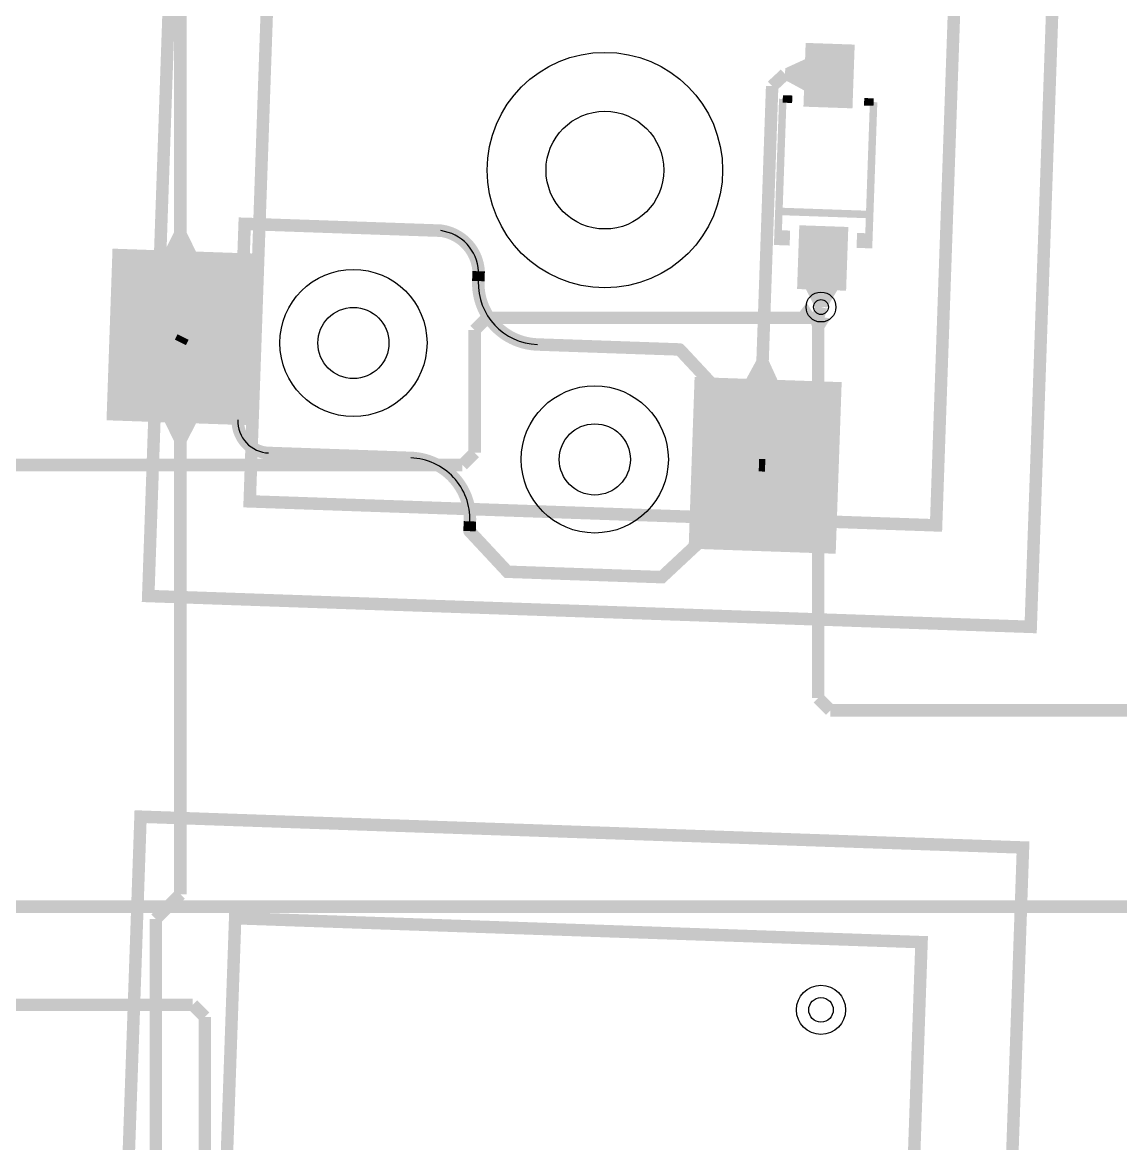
# Model space of a CAD drawing. Header units: millimetres. Extents: x -992 to -826, y 770 to 901.
# Drawn here: x -917.05 to -894.67, y 815.69 to 838.54 of the extents above; entities that cross this region are included whole.
import ezdxf

# ---------------------------------------------------------------- set-up
doc = ezdxf.new("R2010")
doc.units = ezdxf.units.MM
for name, color, linetype, true_color in [('BottomLayer', 7, 'Continuous', 0x0000ff), ('BottomPasteMaskLayer', 7, 'Continuous', 0x800000), ('BottomSilkLayer', 7, 'Continuous', 0x66cc33), ('BottomSolderMaskLayer', 7, 'Continuous', 0xaa00ff), ('Document', 7, 'Continuous', 0xffffff), ('Hole', 7, 'Continuous', 0x222222), ('Multi-Layer', 7, 'Continuous', 0xc0c0c0), ('TopLayer', 7, 'Continuous', 0xff0000), ('TopSilkLayer', 7, 'Continuous', 0xffcc00)]:
    doc.layers.add(name, color=color, linetype=linetype, true_color=true_color)

msp = doc.modelspace()

# ---------------------------------------------------------------- hatches: boundary and pattern name
at = {"layer": 'BottomLayer'}
for points in [[(-900.1315722631446, 836.7867157734318), (-900.0862077724156, 838.0859283718569), (-901.0855981711965, 838.1208280416562), (-901.1309626619254, 836.821615443231)], [(-901.097203454407, 837.7884556769116), (-901.119362458725, 837.1538404876811), (-901.4934823469648, 837.3575234950472), (-901.4846202692406, 837.6113690627383)], [(-913.5145161290324, 833.8680543561088), (-914.1491313182628, 833.8902159004319), (-913.9588239776481, 834.2648031496065), (-913.7048234696471, 834.2559309118619)], [(-900.2613665227332, 833.0700025400052), (-900.2160020320041, 834.3691897383796), (-901.215392430785, 834.404089408179), (-901.2607569215139, 833.1049022098045)], [(-915.3377190754383, 830.4295910591823), (-912.3395478790959, 830.3248920497842), (-912.2173990347982, 833.822758445517), (-915.2155702311405, 833.927457454915)], [(-900.5377292354585, 832.9311861823726), (-900.9946558293118, 832.9470256540515), (-900.8857226314453, 833.1567360934723), (-900.6318770637542, 833.1479375158751)], [(-901.0783718567438, 833.0985318770639), (-900.4437592075185, 833.0763703327408), (-900.6463550927103, 832.7333121666245), (-900.9002006604014, 832.7421742443487)], [(-901.6600482600966, 831.2525781051563), (-902.2946609093219, 831.2747396494794), (-902.0909804419609, 831.6488595377192), (-901.8371348742699, 831.6399949199899)], [(-903.4717805435612, 827.8137160274322), (-900.4736093472188, 827.7090170180342), (-900.3514605029211, 831.206883413767), (-903.3496316992635, 831.311582423165)], [(-914.1491313182628, 830.3880848361698), (-913.5145161290324, 830.3659232918467), (-913.7048234696471, 829.9913360426722), (-913.9588239776481, 830.0002082804167)]]:
    msp.add_hatch(color=256, dxfattribs=at).paths.add_polyline_path(points)
at = {"layer": 'BottomPasteMaskLayer'}
for points in [[(-900.1315722631446, 836.7867157734318), (-900.0862077724156, 838.0859283718569), (-901.0855981711965, 838.1208280416562), (-901.1309626619254, 836.821615443231)], [(-900.2613665227332, 833.0700025400052), (-900.2160020320041, 834.3691897383796), (-901.215392430785, 834.404089408179), (-901.2607569215139, 833.1049022098045)], [(-915.3377190754383, 830.4295910591823), (-912.3395478790959, 830.3248920497842), (-912.2173990347982, 833.822758445517), (-915.2155702311405, 833.927457454915)], [(-903.4717805435612, 827.8137160274322), (-900.4736093472188, 827.7090170180342), (-900.3514605029211, 831.206883413767), (-903.3496316992635, 831.311582423165)]]:
    msp.add_hatch(color=256, dxfattribs=at).paths.add_polyline_path(points)
at = {"layer": 'BottomSilkLayer'}
for points in [[(-901.721615443231, 834.3067487934977), (-901.4018211836425, 834.2955803911609), (-901.4124587249175, 833.9909652019305), (-901.7322529845061, 834.0021336042673)], [(-899.7180111760224, 834.2367818135638), (-900.037805435611, 834.2479476758955), (-900.048442976886, 833.9433324866651), (-899.7286487172976, 833.9321666243334)]]:
    msp.add_hatch(color=256, dxfattribs=at).paths.add_polyline_path(points)
at = {"layer": 'BottomSolderMaskLayer'}
for points in [[(-900.1315722631446, 836.7867157734318), (-900.0862077724156, 838.0859283718569), (-901.0855981711965, 838.1208280416562), (-901.1309626619254, 836.821615443231)], [(-900.2613665227332, 833.0700025400052), (-900.2160020320041, 834.3691897383796), (-901.215392430785, 834.404089408179), (-901.2607569215139, 833.1049022098045)], [(-915.3377190754383, 830.4295910591823), (-912.3395478790959, 830.3248920497842), (-912.2173990347982, 833.822758445517), (-915.2155702311405, 833.927457454915)], [(-903.4717805435612, 827.8137160274322), (-900.4736093472188, 827.7090170180342), (-900.3514605029211, 831.206883413767), (-903.3496316992635, 831.311582423165)]]:
    msp.add_hatch(color=256, dxfattribs=at).paths.add_polyline_path(points)
at = {"layer": 'Document'}
for points in [[(-900.5074447548897, 837.6013817627637), (-900.6993522987048, 837.6080848361698), (-900.7261544323089, 836.8405562611126), (-900.5342468884938, 836.8338557277116)], [(-900.9972364744731, 837.3303505207011), (-901.0039395478792, 837.1384429768862), (-900.236410972822, 837.1116408432819), (-900.2297078994159, 837.303548387097)], [(-912.5339395478792, 830.4316586233174), (-912.3987731775464, 834.3022987045975), (-908.5281330962663, 834.1671348742699), (-908.5115424729738, 834.1676619979157), (-908.495162303364, 834.1703483865924), (-908.4792724036097, 834.1751481497495), (-908.4641442147911, 834.1819792948686), (-908.4500361659722, 834.1907251281103), (-908.4371892595552, 834.2012362477502), (-908.4258229543294, 834.2133330963514), (-908.4161314165397, 834.2268090280758), (-908.4082802030197, 834.2414338387355), (-908.4024034330471, 834.2569576982833), (-908.3986014972361, 834.2731154185635), (-908.3969393426019, 834.2896309834204), (-908.3974453630964, 834.3062222637757), (-908.4001109145651, 834.3226058371324), (-908.4048904624116, 834.338501829173), (-908.4117023594481, 834.3536386947445), (-908.4204302406426, 834.3677578565618), (-908.430925010939, 834.3806181223832), (-908.4430073921895, 834.3919998052063), (-908.4564709856965, 834.4017084760961), (-908.4710857980411, 834.4095782855411), (-908.4866021699736, 834.4154747965963), (-908.5027550412462, 834.4192972814184), (-908.519268478537, 834.4209804419611), (-912.5168326136653, 834.5605765811533), (-912.533437288942, 834.5600694303733), (-912.5498337126643, 834.5573992745584), (-912.5657413378044, 834.5526118007615), (-912.5808879808043, 834.5457889238908), (-912.5950144787056, 834.5370473851247), (-912.6078791234954, 834.52653675444), (-912.619261797792, 834.5144368714317), (-912.6289677411102, 834.5009547682107), (-912.6368308822628, 834.4863211270313), (-912.6427166808821, 834.4707863332583), (-912.6465244294396, 834.4546161912094), (-912.648188976378, 834.4380873761748), (-912.7877851155703, 830.4405232410467), (-912.7872579919244, 830.4239326177542), (-912.7845716032477, 830.4075524481444), (-912.7797718400907, 830.3916625483901), (-912.7729406949716, 830.3765343595716), (-912.7641948617298, 830.3624263107527), (-912.75368374209, 830.3495794043357), (-912.7415868934887, 830.3382130991099), (-912.7281109617644, 830.3285215613201), (-912.7134861511047, 830.3206703478002), (-912.6979622915569, 830.3147935778277), (-912.6818045712766, 830.3109916420166), (-912.6652890064198, 830.3093294873823), (-912.6486977260645, 830.3098355078769), (-912.6323141527077, 830.3125010593455), (-912.6164181606673, 830.3172806071922), (-912.6012812950958, 830.3240925042287), (-912.5871621332785, 830.3328203854232), (-912.574301867457, 830.3433151557194), (-912.5629201846341, 830.35539753697), (-912.5532115137441, 830.368861130477), (-912.5453417042992, 830.3834759428215), (-912.539445193244, 830.398992314754), (-912.5356227084219, 830.4151451860266), (-912.5339395478792, 830.4316586233174)], [(-908.5407340614682, 834.1680060960124), (-908.5007974983299, 834.1615526795774), (-908.4612576709928, 834.1529982822791), (-908.4222250278227, 834.1423667994975), (-908.383808600445, 834.1296879286283), (-908.3461156991822, 834.1149970861277), (-908.3092516132989, 834.0983353085824), (-908.2733193168926, 834.0797491380796), (-908.238419181252, 834.0592904921996), (-908.2046486944845, 834.0370165189915), (-908.1721021891991, 834.01298943734), (-908.1408705790029, 833.9872763631649), (-908.1110411045473, 833.9599491219451), (-908.0826970898358, 833.9310840480838), (-908.0559177094707, 833.9007617716811), (-908.030777767491, 833.8690669933061), (-908.0073474884197, 833.8360882473987), (-907.9856923211017, 833.8019176549628), (-907.9658727558832, 833.7666506662407), (-907.9479441556408, 833.7303857940869), (-907.9319566011343, 833.6932243387886), (-907.9179547511139, 833.6552701050987), (-907.9059777175727, 833.6166291122732), (-907.8960589564932, 833.5774092979235), (-907.8882261743939, 833.5377202165084), (-907.8825012509349, 833.497672733312), (-907.8789001778005, 833.4573787147576), (-907.8769046060495, 833.4407938550261), (-907.87274959367, 833.4246143695257), (-907.8665070241959, 833.4091201704406), (-907.8582848968124, 833.3945793141996), (-907.8482254579237, 833.3812433639833), (-907.8365027402275, 833.3693430375699), (-907.8233195518734, 833.3590842158175), (-907.8089039677925, 833.3506443808346), (-907.7935053839021, 833.3441695454624), (-907.7773902024463, 833.3397717271878), (-907.7608372231211, 833.3375270101928), (-907.7441328197172, 833.3374742290646), (-907.7275659857281, 833.3396142969395), (-907.7114233346365, 833.3439101897063), (-907.695984141375, 833.3502875865391), (-907.6815155107477, 833.35863615568), (-907.6682677564002, 833.3688114632268), (-907.6564700702836, 833.3806374719038), (-907.646326557534, 833.3939095865819), (-907.6380127053638, 833.4083981938657), (-907.6316723470561, 833.4238526345044), (-907.627415173586, 833.4400055399079), (-907.6253148359186, 833.4565774577393), (-907.6254076708154, 833.4732816865635), (-907.629398759377, 833.5198074535599), (-907.6355162874029, 833.5661016393003), (-907.643747418842, 833.6120671074012), (-907.6540748827925, 833.6576074112086), (-907.6664770097404, 833.7026269961653), (-907.680927777028, 833.7470314003085), (-907.697396863455, 833.7907274524731), (-907.7158497129004, 833.8336234677876), (-907.736247606829, 833.875629440051), (-907.7585477455325, 833.9166572305875), (-907.7827033379338, 833.9566207531832), (-907.8086636997656, 833.995436154715), (-907.8363743599184, 834.0330219910952), (-907.8657771747341, 834.0692993981611), (-907.8968104500057, 834.1041922571501), (-907.9294090704259, 834.1376273544165), (-907.9635046362154, 834.1695345350505), (-907.9990256066419, 834.1998468500803), (-908.03589745013, 834.2285006969477), (-908.0740428006463, 834.255435952961), (-908.113381620032, 834.2805961014473), (-908.1538313659422, 834.3039283503381), (-908.1953071650403, 834.3253837429396), (-908.2377219910818, 834.3449172606561), (-908.280986847517, 834.3624879174494), (-908.3250109542274, 834.3780588458374), (-908.3697019380037, 834.3915973742517), (-908.4149660263674, 834.4030750955895), (-908.4607082443285, 834.4124679268193), (-908.5068326136653, 834.4197561595124), (-908.5234076182471, 834.4208917949624), (-908.5399890515363, 834.4198542426304), (-908.5562932006042, 834.416661255325), (-908.5720410969327, 834.4113674659458), (-908.586963289642, 834.4040634526991), (-908.600804455871, 834.3948741892801), (-908.6133277694215, 834.3839569065377), (-908.624318952921, 834.3714984022116), (-908.6335899441673, 834.3577118447706), (-908.6409821139256, 834.3428331260412), (-908.6463689801183, 834.3271168250329), (-908.649658371969, 834.3108318520206), (-908.6507940070696, 834.2942568474148), (-908.6497564543882, 834.2776754141476), (-908.6465634667393, 834.2613712651469), (-908.6412696770283, 834.24562336893), (-908.633965663467, 834.2307011763745), (-908.6247763997563, 834.2168600103392), (-908.6138591167501, 834.2043366970188), (-908.6014006121924, 834.1933455137819), (-908.5876140545561, 834.184074522826), (-908.5727353356708, 834.1766823533814), (-908.5570190345491, 834.1712954875197), (-908.5407340614673, 834.1680060960122)], [(-900.6184378968759, 833.535773431547), (-900.810345440691, 833.5424765049531), (-900.7835407670816, 834.3100050800103), (-900.5916332232665, 834.3033020066042)], [(-907.879138938278, 833.4709067818137), (-907.8861214122429, 833.2709271018543), (-907.8855942885971, 833.254336478562), (-907.8829078999205, 833.2379563089521), (-907.8781081367633, 833.2220664091977), (-907.8712769916442, 833.2069382203791), (-907.8625311584025, 833.1928301715602), (-907.8520200387626, 833.1799832651434), (-907.8399231901615, 833.1686169599175), (-907.826447258437, 833.1589254221277), (-907.8118224477773, 833.1510742086077), (-907.7962985882297, 833.1451974386353), (-907.7801408679493, 833.1413955028241), (-907.7636253030925, 833.1397333481899), (-907.7470340227371, 833.1402393686844), (-907.7306504493804, 833.1429049201531), (-907.71475445734, 833.1476844679996), (-907.6996175917683, 833.1544963650362), (-907.685498429951, 833.1632242462308), (-907.6726381641296, 833.173719016527), (-907.6612564813066, 833.1858013977776), (-907.6515478104168, 833.1992649912845), (-907.6436780009717, 833.2138798036292), (-907.6377814899166, 833.2293961755616), (-907.6339590050945, 833.2455490468344), (-907.6322758445518, 833.2620624841252), (-907.6252933705869, 833.4620421640844), (-907.6258204942327, 833.4786327873769), (-907.6285068829094, 833.4950129569867), (-907.6333066460664, 833.510902856741), (-907.6401377911856, 833.5260310455596), (-907.6488836244273, 833.5401390943784), (-907.6593947440672, 833.5529860007954), (-907.6714915926684, 833.5643523060212), (-907.6849675243927, 833.574043843811), (-907.6995923350524, 833.5818950573309), (-907.7151161946002, 833.5877718273034), (-907.7312739148805, 833.5915737631145), (-907.7477894797373, 833.5932359177488), (-907.7643807600926, 833.5927298972542), (-907.7807643334494, 833.5900643457855), (-907.7966603254898, 833.585284797939), (-907.8117971910614, 833.5784729009025), (-907.8259163528786, 833.5697450197079), (-907.8387766187001, 833.5592502494117), (-907.8501583015232, 833.5471678681611), (-907.859866972413, 833.5337042746542), (-907.867736781858, 833.5190894623096), (-907.8736332929132, 833.5035730903771), (-907.8774557777352, 833.4874202191045), (-907.879138938278, 833.4709067818137)], [(-907.6317576835155, 833.26237490475), (-907.6323956162021, 833.2133848573366), (-907.6308960898028, 833.1644136094022), (-907.6272619585807, 833.1155543749226), (-907.621500139897, 833.0669001546623), (-907.6136216010448, 833.0185435591533), (-907.6036413383731, 832.9705766324154), (-907.5915783487426, 832.9230906767564), (-907.5774555933655, 832.876176078983), (-907.5612999541007, 832.829922138355), (-907.5431421822858, 832.7844168966086), (-907.5230168402031, 832.7397469703749), (-907.5009622352927, 832.6959973863092), (-907.4770203472367, 832.6532514192481), (-907.4512367480526, 832.6115904337006), (-907.42366051535, 832.5710937289753), (-907.3943441389142, 832.5318383882386), (-907.363343420795, 832.4938991317914), (-907.3307173690899, 832.4573481748434), (-907.2965280856267, 832.4222550900553), (-907.2608406477555, 832.3886866751112), (-907.2237229844775, 832.3567068255735), (-907.1852457471466, 832.3263764132607), (-907.1454821749885, 832.297753170382), (-907.1045079556934, 832.2708915796464), (-907.0624010813497, 832.2458427705594), (-907.0192416999897, 832.2226544220995), (-906.975111963033, 832.2013706719647), (-906.9300958689154, 832.1820320325587), (-906.8842791032033, 832.1646753138782), (-906.8377488754955, 832.1493335534467), (-906.7905937534252, 832.1360359534295), (-906.7429034940765, 832.1248078250496), (-906.6947688731361, 832.1156705404085), (-906.6462815121085, 832.1086414918061), (-906.5975337039183, 832.1037340586354), (-906.5486182372366, 832.1009575819153), (-906.5320892428034, 832.0992931966408), (-906.5159189020812, 832.0954855837084), (-906.5003838940831, 832.0895998924312), (-906.485750027103, 832.0817368286187), (-906.4722676906621, 832.0720309314727), (-906.4601675712751, 832.0606482715845), (-906.4496567053393, 832.0477836094204), (-906.4409149366851, 832.0336570629171), (-906.434091839398, 832.0185103412017), (-906.429304158564, 832.0026026088823), (-906.42663381273, 831.9862060516693), (-906.426126492253, 831.9696012192026), (-906.4277908775276, 831.9530722247695), (-906.4315984904599, 831.9369018840473), (-906.4374841817372, 831.9213668760491), (-906.4453472455498, 831.906733009069), (-906.4550531426958, 831.8932506726281), (-906.466435802584, 831.881150553241), (-906.479300464748, 831.8706396873052), (-906.4934270112512, 831.8618979186512), (-906.5085737329666, 831.8550748213639), (-906.524481465286, 831.8502871405301), (-906.5408780224991, 831.8476167946959), (-906.5574828549658, 831.8471094742191), (-906.611471944213, 831.8500560293267), (-906.6653037332676, 831.8551198650201), (-906.7188952212932, 831.862293173597), (-906.7721637779632, 831.8715648948526), (-906.8250272708642, 831.882920733133), (-906.8774041921326, 831.8963431793774), (-906.9292137841281, 831.9118115381142), (-906.9803761639499, 831.9293019593704), (-907.0308124466048, 831.9487874754451), (-907.0804448666368, 831.9702380424895), (-907.1291968980291, 831.9936205868304), (-907.176993372198, 832.0188990559648), (-907.2237605938899, 832.0460344741477), (-907.2694264548102, 832.0749850024876), (-907.3139205448033, 832.1057060034548), (-907.3571742604149, 832.1381501097073), (-907.399120910669, 832.1722672971238), (-907.439695819895, 832.2080049619335), (-907.4788364274485, 832.2453080018241), (-907.5164823841718, 832.2841189009008), (-907.5525756454417, 832.3243778183681), (-907.5870605606675, 832.3660226807958), (-907.6198839590954, 832.4089892778263), (-907.6509952317904, 832.453211361179), (-907.6803464096677, 832.4986207467944), (-907.7078922374542, 832.5451474199647), (-907.733590243466, 832.5927196432863), (-907.7574008050929, 832.6412640672685), (-907.779287209891, 832.6907058434274), (-907.7992157121886, 832.7409687396921), (-907.817155585116, 832.7919752579432), (-907.8330791679828, 832.8436467535034), (-907.8469619089261, 832.8959035563969), (-907.8587824027667, 832.9486650941883), (-907.8685224240118, 833.0018500162141), (-907.8761669549567, 833.0553763190135), (-907.8817042088401, 833.109161472766), (-907.8851256480169, 833.1631225485401), (-907.8864259971225, 833.2171763461583), (-907.8856032512066, 833.2712395224792), (-907.883957695299, 833.2877837479342), (-907.8801650467466, 833.3039712451808), (-907.8742903038055, 833.3195245935511), (-907.8664341475809, 833.3341772403949), (-907.8567312165577, 833.3476780692476), (-907.8453477991725, 833.3597957034551), (-907.832478983968, 833.370322471496), (-907.818345316175, 833.379077966049), (-907.8031890180157, 833.3859121358053), (-907.78726983751, 833.3907078570421), (-907.7708605969246, 833.3933829408845), (-907.7542425171558, 833.3938915418547), (-907.737700398177, 833.3922249435699), (-907.721517738149, 833.3884117081236), (-907.7059718748395, 833.3825171865893), (-907.6913292326204, 833.374642399037), (-907.677840756497, 833.3649223032546), (-907.6657376114231, 833.3535234818474), (-907.6552272206058, 833.340641287352), (-907.6464897106943, 833.3264964942924), (-907.6396748247772, 833.3113315155555), (-907.6348993560918, 833.2954062479287), (-907.6322451464255, 833.2789936179993), (-907.6317576835154, 833.26237490475)], [(-908.0299695199392, 828.0832537465076), (-907.258376936754, 827.2558216916435), (-907.2462745305493, 827.2444394758759), (-907.2327898688764, 827.234734478643), (-907.2181537200934, 827.2268727854076), (-907.2026165584135, 827.2209889364412), (-907.1864442774408, 827.2171836243824), (-907.1699136398274, 827.215521971044), (-904.0218211836425, 827.1055880111762), (-904.0052148474742, 827.1060925203002), (-903.9888164655198, 827.1087604782574), (-903.9729066716765, 827.1135462269186), (-903.9577577383834, 827.1203678653194), (-903.9436289170843, 827.1291086512728), (-903.930762001524, 827.1396189992381), (-903.0516281432564, 827.959423418847), (-903.0402466436889, 827.9715256672032), (-903.0305422714791, 827.985010032509), (-903.0226810892857, 827.9996457683021), (-903.0167976188262, 828.015182425698), (-903.0129925389208, 828.0313541391073), (-903.011330962662, 828.0478841757684), (-902.901397002794, 831.1959791719585), (-902.9019014322445, 831.2125849219051), (-902.9045691585538, 831.2289827454406), (-902.9093545307912, 831.2448920380996), (-902.9161756602342, 831.2600405553037), (-902.9249158216737, 831.2741690710916), (-902.935425450851, 831.2870358140717), (-903.5623342646686, 831.9593116586235), (-903.5744365130249, 831.970693158191), (-903.5879208783306, 831.9803975304008), (-903.6025566141237, 831.9882587125941), (-903.6180932715196, 831.9941421830537), (-903.634264984929, 831.9979472629591), (-903.6507950215902, 831.9996088392179), (-906.4990728981459, 832.0990728981459), (-906.5156635214382, 832.0985457745), (-906.5320436910481, 832.0958593858234), (-906.5479335908025, 832.0910596226663), (-906.563061779621, 832.0842284775472), (-906.5771698284399, 832.0754826443055), (-906.5900167348568, 832.0649715246656), (-906.6013830400826, 832.0528746760643), (-906.6110745778724, 832.03939874434), (-906.6189257913924, 832.0247739336803), (-906.6248025613648, 832.0092500741325), (-906.628604497176, 831.9930923538523), (-906.6302666518102, 831.9765767889954), (-906.6297606313157, 831.9599855086401), (-906.627095079847, 831.9436019352834), (-906.6223155320004, 831.9277059432429), (-906.6155036349639, 831.9125690776714), (-906.6067757537693, 831.8984499158541), (-906.5962809834731, 831.8855896500327), (-906.5841986022225, 831.8742079672096), (-906.5707350087156, 831.8644992963198), (-906.556120196371, 831.8566294868748), (-906.5406038244386, 831.8507329758196), (-906.5244509531659, 831.8469104909975), (-906.5079375158751, 831.8452273304548), (-903.7122326644654, 831.7475996951996), (-903.157078994158, 831.1522733045467), (-903.2633426466854, 828.1093218186438), (-904.0655270510542, 827.3612700025402), (-907.1084785369571, 827.4675336550674), (-907.8441808483618, 828.256502413005), (-907.8562823167025, 828.2678864734744), (-907.869766173357, 828.2775935831622), (-907.8844017058038, 828.2854576507336), (-907.8999384960299, 828.2913441198148), (-907.9161107052518, 828.2951522712895), (-907.9326416224912, 828.2968169466313), (-907.9492483991763, 828.2963096627843), (-907.9656468887591, 828.2936390995156), (-907.9815565085418, 828.2888509509022), (-907.9967050405238, 828.2820271434929), (-908.0108332891281, 828.2732844345221), (-908.0236995161083, 828.2627724141614), (-908.035083576758, 828.2506709459904), (-908.0447906866468, 828.2371870894806), (-908.0526547544364, 828.2225515571508), (-908.058541223749, 828.2070147670125), (-908.0623493754646, 828.1908425578474), (-908.0640140510528, 828.1743116406328), (-908.0635067674533, 828.1577048639401), (-908.0608362044289, 828.1413063743174), (-908.0560480560526, 828.1253967544635), (-908.049224248869, 828.1102482223798), (-908.0404815401088, 828.0961199736453), (-908.0299695199398, 828.0832537465084)], [(-912.0292125984253, 829.8909321818645), (-912.0619964092841, 829.8931065297901), (-912.0945789922791, 829.8973351618021), (-912.1268317510362, 829.9036013884089), (-912.1586273909253, 829.9118804781758), (-912.1898404214655, 829.9221397553347), (-912.2203476516083, 829.9343387287482), (-912.2500286759459, 829.9484292517192), (-912.2787663499255, 829.9643557120155), (-912.3064472521928, 829.9820552513595), (-912.3329621322423, 830.0014580135156), (-912.3582063416043, 830.0224874199984), (-912.3820802468705, 830.0450604723101), (-912.4044896229248, 830.0690880795189), (-912.4253460248299, 830.0944754098807), (-912.4445671368998, 830.1211222651197), (-912.4620770975823, 830.1489234758886), (-912.4778067988677, 830.1777693168506), (-912.4916941590433, 830.2075459397397), (-912.5036843677163, 830.2381358226963), (-912.513730102139, 830.2694182341), (-912.5217917139805, 830.3012697090713), (-912.5278373858108, 830.33356453676), (-912.531843256677, 830.3661752564996), (-912.5337935162773, 830.3989731608658), (-912.533680467361, 830.4318288036577), (-912.5341679302711, 830.4484475169071), (-912.5368221399374, 830.4648601468364), (-912.5415976086229, 830.4807854144633), (-912.5484124945399, 830.4959503932001), (-912.5571500044514, 830.5100951862596), (-912.5676603952688, 830.522977380755), (-912.5797635403426, 830.5343762021623), (-912.5932520164661, 830.5440962979446), (-912.6078946586852, 830.5519710854969), (-912.6234405219946, 830.5578656070312), (-912.6396231820227, 830.5616788424775), (-912.6561653010015, 830.5633454407623), (-912.6727833807703, 830.5628368397921), (-912.6891926213556, 830.5601617559497), (-912.7051118018612, 830.5553660347128), (-912.7202681000206, 830.5485318649567), (-912.7344017678136, 830.5397763704036), (-912.747270583018, 830.5292496023627), (-912.7586540004032, 830.5171319681554), (-912.7683569314264, 830.5036311393026), (-912.7762130876511, 830.488978492459), (-912.7820878305921, 830.4734251440887), (-912.7858804791446, 830.457237646842), (-912.7875260350522, 830.440693421387), (-912.7878796681266, 830.4000140947383), (-912.7861036923168, 830.3593720157698), (-912.7822029760565, 830.3188785954944), (-912.7761882122718, 830.2786448374104), (-912.7680758890691, 830.2387810332116), (-912.7578882445368, 830.1993964604472), (-912.7456532057844, 830.1605990829627), (-912.7314043123869, 830.1224952549412), (-912.7151806244435, 830.0851894293577), (-912.6970266155037, 830.0487838716451), (-912.6769920506524, 830.0133783793569), (-912.6551318500909, 829.9790700085948), (-912.6315059385853, 829.945952807951), (-912.6061790811966, 829.9141175606964), (-912.579220705742, 829.883651535918), (-912.550704712474, 829.8546382492912), (-912.5207092715004, 829.82715723414), (-912.4893166084977, 829.8012838234149), (-912.4566127793091, 829.7770889431847), (-912.4226874340417, 829.7546389182086), (-912.3876335713104, 829.7339952901223), (-912.3515472833046, 829.7152146487351), (-912.3145274923725, 829.6983484769027), (-912.2766756798478, 829.6834430093975), (-912.2380956078628, 829.6705391061673), (-912.1988930349066, 829.6596721403271), (-912.159175425914, 829.6508719011911), (-912.119051657673, 829.6441625126126), (-912.0786317203655, 829.6395623668541), (-912.038026416053, 829.6370840741683), (-912.0214218007226, 829.6375947097847), (-912.0050258915043, 829.6402683140755), (-911.9891192269556, 829.6450591409288), (-911.9739739745226, 829.6518852179676), (-911.9598492736781, 829.6606297491188), (-911.9469868019744, 829.6711431130273), (-911.9356066398725, 829.6832454231183), (-911.9259035051051, 829.6967296055068), (-911.9180434210012, 829.7113649420892), (-911.9121608757819, 829.7269010181942), (-911.9083565214283, 829.7430720072473), (-911.9066954514997, 829.7596012191369), (-911.9072060873636, 829.7762058344597), (-911.9098796918986, 829.7926017436382), (-911.9146705189889, 829.8085084081154), (-911.9214965962534, 829.8236536604468), (-911.9302411276151, 829.837778361161), (-911.9407544917153, 829.850640832708), (-911.9528568019758, 829.8620209946295), (-911.9663409845089, 829.871724129196), (-911.9809763212085, 829.8795842130817), (-911.9965123974011, 829.8854667580697), (-912.0126833865108, 829.8892711121822), (-912.0292125984254, 829.8909321818645)], [(-909.1312649225299, 829.7895300990604), (-912.029522479045, 829.8907391414784), (-912.0461131023375, 829.8902120178325), (-912.0624932719472, 829.8875256291559), (-912.0783831717016, 829.8827258659989), (-912.0935113605202, 829.8758947208796), (-912.1076194093391, 829.8671488876379), (-912.120466315756, 829.856637767998), (-912.1318326209818, 829.8445409193968), (-912.1415241587715, 829.8310649876724), (-912.1493753722915, 829.8164401770129), (-912.155252142264, 829.8009163174651), (-912.1590540780751, 829.7847585971847), (-912.1607162327093, 829.768243032328), (-912.1602102122148, 829.7516517519726), (-912.1575446607461, 829.7352681786159), (-912.1527651128996, 829.7193721865755), (-912.1459532158631, 829.7042353210038), (-912.1372253346685, 829.6901161591866), (-912.1267305643722, 829.6772558933652), (-912.1146481831217, 829.6658742105421), (-912.1011845896147, 829.6561655396523), (-912.0865697772701, 829.6482957302073), (-912.0710534053378, 829.6423992191521), (-912.054900534065, 829.6385767343301), (-912.0383870967743, 829.6368935737872), (-909.1401295402592, 829.5356845313693), (-909.1235389169668, 829.5362116550151), (-909.107158747357, 829.5388980436917), (-909.0912688476026, 829.5436978068489), (-909.0761406587841, 829.550528951968), (-909.0620326099652, 829.5592747852097), (-909.0491857035483, 829.5697859048496), (-909.0378193983224, 829.5818827534508), (-909.0281278605328, 829.5953586851751), (-909.0202766470127, 829.6099834958349), (-909.0143998770402, 829.6255073553825), (-909.0105979412292, 829.6416650756629), (-909.008935786595, 829.6581806405197), (-909.0094418070894, 829.674771920875), (-909.0121073585581, 829.6911554942317), (-909.0168869064047, 829.7070514862722), (-909.0236988034412, 829.7221883518438), (-909.0324266846358, 829.736307513661), (-909.042921454932, 829.7491677794825), (-909.0550038361826, 829.7605494623054), (-909.0684674296895, 829.7702581331954), (-909.0830822420342, 829.7781279426404), (-909.0985986139665, 829.7840244536955), (-909.1147514852393, 829.7878469385176), (-909.1312649225299, 829.7895300990604)], [(-908.0567335534672, 828.3743561087124), (-908.0560910975809, 828.4233489523922), (-908.0575863515968, 828.4723231874227), (-908.0612164690526, 828.5211855832774), (-908.0669745394215, 828.5698431223339), (-908.0748496012677, 828.6182031769483), (-908.0848266631133, 828.666173685788), (-908.0968867319768, 828.7136633290842), (-908.1110068495302, 828.7605817024755), (-908.1271601358026, 828.8068394891066), (-908.1453158403519, 828.8523486296579), (-908.1654394008026, 828.8970224899812), (-908.1874925086413, 828.9407760260217), (-908.2114331821433, 828.9835259457137), (-908.2372158462914, 829.0251908675405), (-908.2647914195359, 829.0656914754574), (-908.2941074072289, 829.1049506698835), (-908.325108001557, 829.1428937144727), (-908.3577341877806, 829.1794483783873), (-908.3919238565777, 829.2145450738008), (-908.4276119222799, 829.2481169883699), (-908.4647304467732, 829.2801002124232), (-908.5032087688295, 829.3104338606233), (-908.5429736386222, 829.3390601878723), (-908.583949357169, 829.365924699239), (-908.6260579204375, 829.3909762536994), (-908.6692191678383, 829.4141671614909), (-908.7133509348249, 829.4354532748995), (-908.7583692093065, 829.4547940723004), (-908.8041882915792, 829.4721527352988), (-908.8507209574695, 829.487496218819), (-908.89787862438, 829.5007953140121), (-908.945571519921, 829.5120247038585), (-908.9937088528064, 829.5211630113645), (-909.042198985691, 829.5281928402558), (-909.0909496096161, 829.5331008080946), (-909.1398679197359, 829.5358775717552), (-909.156412145191, 829.5375231276628), (-909.1725996424376, 829.5413157762152), (-909.1881529908079, 829.5471905191564), (-909.2028056376516, 829.555046675381), (-909.2163064665044, 829.5647496064041), (-909.2284241007118, 829.5761330237895), (-909.2389508687528, 829.5890018389938), (-909.2477063633057, 829.6031355067869), (-909.254540533062, 829.6182918049462), (-909.2593362542989, 829.6342109854518), (-909.2620113381413, 829.6506202260372), (-909.2625199391115, 829.6672383058061), (-909.2608533408267, 829.6837804247849), (-909.2570401053803, 829.6999630848129), (-909.2511455838461, 829.7155089481223), (-909.2432707962938, 829.7301515903415), (-909.2335507005114, 829.7436400664649), (-909.2221518791042, 829.7557432115387), (-909.2092696846087, 829.7662536023561), (-909.1951248915492, 829.7749911122676), (-909.1799599128123, 829.7818059981846), (-909.1640346451854, 829.7865814668701), (-909.147622015256, 829.7892356765364), (-909.1310033020067, 829.7897231394464), (-909.0770117183584, 829.7867763386678), (-909.0231774556818, 829.7817120616476), (-908.9695835263153, 829.7745381174918), (-908.9163125720044, 829.76526556841), (-908.8634467364669, 829.7539087126564), (-908.8110675387287, 829.7404850624829), (-908.7592557474209, 829.7250153171343), (-908.7080912562346, 829.707523330931), (-908.6576529607258, 829.6880360764849), (-908.6080186366577, 829.6665836031083), (-908.5592648200708, 829.6431989904775), (-908.5114666892649, 829.617918297624), (-908.464697948874, 829.5907805073322), (-908.4190307162137, 829.5618274660269), (-908.3745354100766, 829.531103819247), (-908.3312806421469, 829.4986569428022), (-908.2893331112009, 829.4645368697189), (-908.2487575002576, 829.4287962130901), (-908.2096163768382, 829.3914900849454), (-908.1719700964861, 829.3526760112693), (-908.1358767096998, 829.3124138432953), (-908.1013918724184, 829.2707656652157), (-908.0685687602005, 829.2277956984481), (-908.0374579862275, 829.1835702026059), (-908.0081075232586, 829.1381573733262), (-907.9805626296559, 829.0916272371121), (-907.9548657795972, 829.0440515433522), (-907.9310565975803, 828.9955036536826), (-907.909171797322, 828.9460584288643), (-907.889245125146, 828.8957921133472), (-907.8713073079459, 828.8447822177015), (-907.8553860058042, 828.7931073990972), (-907.8415057693411, 828.7408473400137), (-907.8296880018568, 828.6880826253706), (-907.8199509263279, 828.6348946182654), (-907.812309557308, 828.5813653345117), (-907.8067756777748, 828.5275773161713), (-907.8033578209605, 828.4736135042741), (-907.8020612571946, 828.4195571109235), (-907.8028879857761, 828.3654914909831), (-907.8045335416837, 828.3489472655281), (-907.8083261902361, 828.3327597682814), (-907.8142009331772, 828.3172064199111), (-907.8220570894018, 828.3025537730674), (-907.8317600204249, 828.2890529442146), (-907.8431434378102, 828.2769353100073), (-907.8560122530146, 828.2664085419663), (-907.8701459208077, 828.2576530474133), (-907.885302218967, 828.2508188776571), (-907.9012213994727, 828.2460231564203), (-907.917630640058, 828.2433480725778), (-907.9342487198269, 828.2428394716077), (-907.9507908388057, 828.2445060698924), (-907.9669734988337, 828.2483193053388), (-907.9825193621431, 828.254213826873), (-907.9971620043623, 828.2620886144252), (-908.0106504804858, 828.2718087102077), (-908.0227536255595, 828.283207531615), (-908.033264016377, 828.2960897261104), (-908.0420015262885, 828.31023451917), (-908.0488164122054, 828.3253994979068), (-908.0535918808908, 828.3413247655336), (-908.0562460905571, 828.357737395463), (-908.0567335534672, 828.3743561087124)]]:
    msp.add_hatch(color=256, dxfattribs=at).paths.add_polyline_path(points)
at = {"layer": 'TopLayer'}
for points in [[(-900.8229540259082, 832.4369113538229), (-901.0653035306071, 832.8245948691899), (-901.20443992888, 832.6446558293118), (-901.0456565913132, 832.3906553213108)], [(-900.5753492506987, 832.5057378714758), (-901.027965455931, 832.5703302006606), (-900.9588011176023, 832.3449377698757), (-900.7048006096013, 832.3086893573789)]]:
    msp.add_hatch(color=256, dxfattribs=at).paths.add_polyline_path(points)

# ---------------------------------------------------------------- linework, layer by layer
at = {"layer": 'BottomLayer', "const_width": 0.25400050800101603}
for points in [[(-913.8318516637034, 840.2677165354332), (-913.8318516637034, 832.0177800355602)], [(-901.7686563373128, 837.2400558801119), (-901.5059436118873, 837.4850393700789)], [(-901.5059690119381, 837.4851409702821), (-900.6085852171706, 837.45364490729)], [(-902.0383540767083, 829.5146050292102), (-901.7686055372112, 837.2400304800611)], [(-900.7383794767591, 833.7371094742191), (-900.7731775463552, 832.7376174752351)], [(-913.7776733553468, 832.1261620523243), (-913.8318262636526, 832.0176530353062)], [(-913.8318262636526, 832.0176530353062), (-913.7776733553468, 832.1261620523243)], [(-913.8318516637034, 832.0177800355602), (-913.8318516637034, 820.7675895351792)], [(-901.9115062230126, 829.5102870205742), (-902.0384302768607, 829.5147320294642)], [(-913.8318262636526, 820.7676403352808), (-914.3318262636526, 820.2676403352808)], [(-914.3317246634494, 820.2677165354332), (-914.3317246634494, 809.5176530353062)]]:
    msp.add_lwpolyline(points, dxfattribs=at)
at = {"layer": 'BottomSilkLayer'}
for points, const_width in [([(-901.6481584963171, 834.2279146558294), (-901.5520955041911, 836.9786893573788)], 0.15240030480060962), ([(-901.5520955041911, 836.9786893573788), (-901.3591567183136, 836.9719583439169)], 0.15240030480060962), ([(-899.7007366014733, 836.9140462280926), (-899.8936753873509, 836.9207772415547)], 0.15240030480060962), ([(-899.7967995935993, 834.1632715265432), (-899.7007366014733, 836.9140462280926)], 0.15240030480060962), ([(-899.830759461519, 834.6241554483111), (-901.5821183642369, 834.6853187706377)], 0.15240030480060962), ([(-912.5585217170435, 833.3840995681993), (-912.5219202438406, 834.4324866649735), (-912.5219202438406, 834.4324866649735), (-908.5238506477014, 834.2928625857253)], 0.25400050800101603), ([(-907.7516891033783, 833.4668275336552), (-907.7586741173483, 833.2668021336044)], 0.25400050800101603), ([(-906.5535687071375, 831.9736855473712), (-903.6553467106935, 831.8724917449837)], 0.25400050800101603), ([(-903.0283972567946, 831.200152400305), (-903.6553467106935, 831.8724663449328), (-903.6553467106935, 831.8724917449837)], 0.25400050800101603), ([(-903.0283972567946, 831.200152400305), (-903.0406146812295, 830.8504445008891)], 0.25400050800101603), ([(-912.6608585217172, 830.436093472187), (-912.6486410972823, 830.7859029718061)], 0.25400050800101603), ([(-909.1354330708663, 829.6627889255781), (-912.0336296672594, 829.7640081280164)], 0.25400050800101603), ([(-907.9370840741683, 828.1698755397513), (-907.9300990601982, 828.3697485394972)], 0.25400050800101603), ([(-903.131267462535, 828.2521971043943), (-903.138252476505, 828.0523241046484), (-904.0173990347981, 827.2325120650243), (-907.1654813309627, 827.3424434848871), (-907.9370840741683, 828.1698755397513)], 0.25400050800101603)]:
    msp.add_lwpolyline(points, dxfattribs=dict(at, const_width=const_width))
for centre, radius, start, end in [((-908.642311607083, 833.4097929351932), 0.8924307848615699, 3.5911885034863076, 82.33241098651175), ((-906.5099722545813, 833.2229225080256), 1.2499872999746, 178.00236859174376, 268.00126014565285), ((-912.0112722637904, 830.4134064924594), 0.6499872999746, 177.99998146943216, 268.0001504310071), ((-909.1793198192364, 828.4133801569408), 1.2499872999746, 357.9999967997846, 88.00006145050338)]:
    msp.add_arc(centre, radius, start, end, dxfattribs=at)
at = {"layer": 'Document', "const_width": 0.25400050800101603}
for points in [[(-896.4981457962917, 826.2194564389131), (-895.8699517399036, 844.208534417069), (-913.8590297180596, 844.8367284734571), (-914.4872237744477, 826.8476504953012), (-896.4981457962917, 826.2194564389131)], [(-897.2833883667768, 803.7331216662435), (-896.6551943103888, 821.7221996443994), (-914.6442722885447, 822.3503683007367), (-915.2724663449328, 804.3613157226316), (-897.2833883667768, 803.7331216662435)]]:
    msp.add_lwpolyline(points, close=True, dxfattribs=at)
at = {"layer": 'Document'}
for centre, radius in [((-905.1785623571247, 835.5280670561342), 1.1998983997967998), ((-910.3045466090933, 832.0048260096522), 0.7249174498348998), ((-905.3843027686056, 829.6314452628907), 0.7249174498348998), ((-900.7731775463552, 818.4137668275338), 0.24993649987299976)]:
    msp.add_circle(centre, radius, dxfattribs=at)
at = {"layer": 'Hole'}
msp.add_circle((-900.7731775463552, 832.7376174752351), 0.15240030480060962, dxfattribs=at)
at = {"layer": 'Multi-Layer'}
for centre, radius in [((-905.1785623571247, 835.5280670561342), 2.4000000000000004), ((-910.3045466090933, 832.0048260096522), 1.5000000000000002), ((-900.7731775463552, 832.7376174752351), 0.30480060960121924), ((-905.3843027686056, 829.6314452628907), 1.5000000000000002), ((-900.7731775463552, 818.4137668275338), 0.5)]:
    msp.add_circle(centre, radius, dxfattribs=at)
at = {"layer": 'TopLayer', "const_width": 0.25400050800101603}
for points in [[(-900.7732791465584, 832.7377444754891), (-900.8318008636019, 832.5176530353062)], [(-900.8318008636019, 832.5176530353062), (-900.7732791465584, 832.7377444754891)], [(-907.8318262636526, 832.2676657353317), (-907.5818135636273, 832.5176530353062)], [(-907.5818135636273, 832.5176530353062), (-900.8318008636019, 832.5176530353062)], [(-900.8318008636019, 832.5176530353062), (-900.8318008636019, 824.7676403352808)], [(-907.8318262636526, 829.7676657353317), (-907.8318262636526, 832.2676657353317)], [(-908.0818135636273, 829.5176530353062), (-907.8318262636526, 829.7676657353317)], [(-922.081838963678, 829.5176530353062), (-908.0818135636273, 829.5176530353062)], [(-900.8318008636019, 824.7676403352808), (-900.5818135636272, 824.5176530353062)], [(-900.5818135636272, 824.5176530353062), (-887.0817627635256, 824.5176530353062)], [(-947.0818897637796, 820.5176530353062), (-891.5817881635764, 820.5176530353062)], [(-972.5819405638813, 818.5176276352554), (-913.581838963678, 818.5176276352554)], [(-913.581838963678, 818.5176276352554), (-913.3318262636526, 818.2676403352808)], [(-913.3318262636526, 818.2676403352808), (-913.3318262636526, 806.26761493523)]]:
    msp.add_lwpolyline(points, dxfattribs=at)
at = {"layer": 'TopSilkLayer', "const_width": 0.25400050800101603}
for points in [[(-912.4184912369826, 828.7767081534164), (-898.4270256540514, 828.2881127762257), (-897.9384302768607, 842.2795783591569), (-911.9298958597918, 842.7681737363476), (-912.4184912369826, 828.7767081534164)], [(-913.2037338074678, 806.2903733807469), (-899.2122682245365, 805.8017780035561), (-898.7236728473458, 819.7932435864873), (-912.715138430277, 820.2818389636781), (-913.2037338074678, 806.2903733807469)]]:
    msp.add_lwpolyline(points, close=True, dxfattribs=at)

doc.saveas('drawing.dxf')
